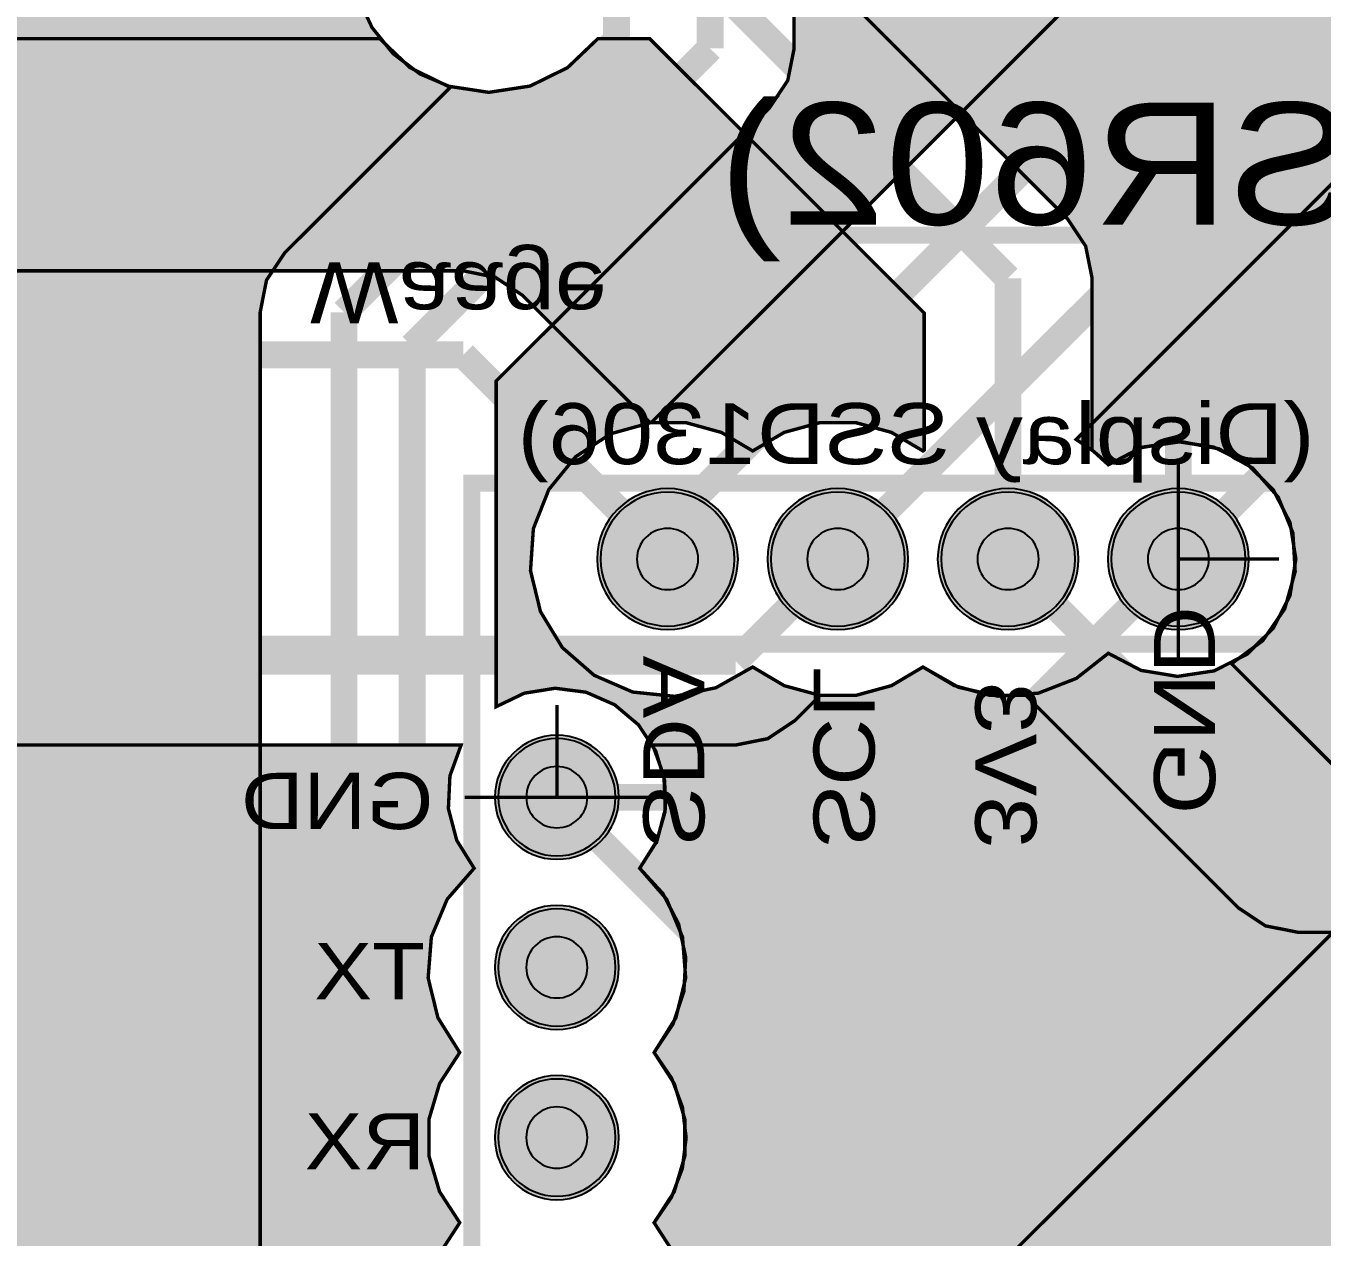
# Model space of a CAD drawing. Header units: millimetres. Extents: x -14 to 97, y -13 to 100.
# Drawn here: x 29.29 to 48.63, y 50.59 to 68.66 of the extents above; entities that cross this region are included whole.
import ezdxf
from ezdxf.enums import TextEntityAlignment as Align

# ---------------------------------------------------------------- set-up
doc = ezdxf.new("R2010")
doc.units = ezdxf.units.MM
doc.header["$MEASUREMENT"] = 0
for name, color, linetype, true_color in [('Bottom-Layer', 7, 'Continuous', 0x0000ff), ('Bottom-Paste-Mask-Layer', 7, 'Continuous', 0x800000), ('Bottom-Silkscreen-Layer', 7, 'Continuous', 0x66cc33), ('Bottom-Solder-Mask-Layer', 7, 'Continuous', 0xaa00ff), ('Hole-Layer', 7, 'Continuous', 0x222222), ('Multi-Layer', 7, 'Continuous', 0xc0c0c0), ('Top-Layer', 7, 'Continuous', 0xff0000), ('Top-Paste-Mask-Layer', 7, 'Continuous', 0x808080), ('Top-Silkscreen-Layer', 7, 'Continuous', 0xffcc00), ('Top-Solder-Mask-Layer', 7, 'Continuous', 0x800080)]:
    doc.layers.add(name, color=color, linetype=linetype, true_color=true_color)
doc.styles.get("Standard").update_dxf_attribs({"font": 'arial.ttf'})

msp = doc.modelspace()

# ---------------------------------------------------------------- hatches: boundary and pattern name
at = {"layer": 'Bottom-Layer'}
for points in [[(-1.377, 61.251), (-1.813, 61.198), (-2.223, 61.041), (-2.584, 60.791), (-2.584, 88.028), (64.044, 88.028), (63.823, 87.912), (63.63, 87.754), (38.621, 62.744), (38.015, 62.576), (37.489, 62.232), (37.091, 61.744), (36.86, 61.16), (36.817, 60.532), (36.966, 59.921), (37.292, 59.384), (37.766, 58.971), (38.343, 58.72), (38.969, 58.656), (39.584, 58.785), (40.132, 59.094), (40.602, 58.816), (41.129, 58.672), (41.675, 58.672), (42.202, 58.816), (42.672, 59.094), (43.139, 58.817), (43.663, 58.673), (44.206, 58.671), (47.374, 55.502), (47.781, 55.231), (48.26, 55.136), (48.792, 55.136), (41.899, 48.243), (38.676, 48.243), (38.669, 48.251), (38.661, 48.26), (38.962, 48.724), (39.119, 49.254), (39.119, 49.806), (38.962, 50.336), (38.661, 50.8), (38.921, 51.181), (39.083, 51.612), (39.139, 52.07), (39.083, 52.528), (38.921, 52.959), (38.661, 53.34), (38.944, 53.766), (39.105, 54.25), (39.133, 54.76), (39.026, 55.26), (38.791, 55.714), (38.446, 56.09), (38.696, 56.483), (38.824, 56.931), (38.82, 57.396), (38.684, 57.842), (38.428, 58.231), (38.072, 58.531), (37.646, 58.718), (37.184, 58.777), (36.724, 58.703), (36.305, 58.502), (36.305, 63.362), (40.383, 67.44), (40.654, 67.847), (40.75, 68.326), (40.75, 71.501), (40.654, 71.98), (40.383, 72.387), (38.231, 74.539), (38.212, 75.182), (37.996, 75.789), (37.602, 76.298), (37.857, 76.786), (37.948, 77.33), (37.865, 77.874), (37.618, 78.367), (37.23, 78.758), (36.739, 79.009), (36.195, 79.096), (35.651, 79.009), (35.161, 78.758), (34.773, 78.367), (34.525, 77.874), (34.443, 77.33), (34.533, 76.786), (34.788, 76.298), (34.413, 75.822), (34.193, 75.256), (34.148, 74.651), (34.282, 74.06), (34.583, 73.533), (34.342, 73.146), (34.193, 72.716), (34.143, 72.263), (34.193, 71.81), (34.342, 71.38), (34.583, 70.993), (34.323, 70.565), (34.175, 70.086), (34.147, 69.586), (34.241, 69.094), (34.452, 68.64), (34.766, 68.25), (35.166, 67.947), (35.626, 67.751), (33.15, 65.275), (32.879, 64.868), (32.784, 64.389), (32.784, 42.246), (32.879, 41.766), (33.15, 41.36), (34.713, 39.797), (34.978, 39.595), (35.286, 39.47), (35.321, 38.991), (35.473, 38.536), (35.733, 38.133), (34.322, 38.133), (21.16, 51.294), (21.611, 51.647), (21.924, 52.126), (22.066, 52.68), (22.022, 53.251), (21.796, 53.777), (21.413, 54.202), (20.913, 54.481), (20.35, 54.584), (19.784, 54.501), (19.275, 54.239), (18.798, 54.614), (18.233, 54.834), (17.628, 54.879), (17.037, 54.745), (16.51, 54.445), (16.04, 54.722), (15.513, 54.866), (14.967, 54.866), (14.44, 54.722), (13.97, 54.445), (13.496, 54.724), (12.964, 54.868), (12.414, 54.865), (11.884, 54.715), (11.413, 54.431), (11.413, 56.377), (14.976, 59.941), (15.519, 59.943), (16.043, 60.087), (16.51, 60.364), (16.98, 60.086), (17.507, 59.942), (18.053, 59.942), (18.58, 60.086), (19.05, 60.364), (19.545, 60.076), (20.099, 59.935), (20.672, 59.954), (21.216, 60.13), (21.691, 60.449), (22.06, 60.887), (22.293, 61.409), (22.373, 61.976), (22.293, 62.543), (22.06, 63.066), (21.691, 63.503), (21.216, 63.823), (20.672, 63.998), (20.099, 64.017), (19.545, 63.877), (19.05, 63.589), (18.58, 63.866), (18.053, 64.01), (17.507, 64.01), (16.98, 63.866), (16.51, 63.589), (16.501, 63.595), (16.493, 63.602), (16.493, 77.851), (16.397, 78.33), (16.126, 78.737), (11.815, 83.048), (11.813, 83.591), (11.668, 84.115), (11.391, 84.582), (11.679, 85.077), (11.82, 85.632), (11.801, 86.204), (11.626, 86.748), (11.306, 87.223), (10.868, 87.592), (10.346, 87.825), (9.779, 87.905), (9.212, 87.825), (8.69, 87.592), (8.252, 87.223), (7.932, 86.748), (7.757, 86.204), (7.738, 85.632), (7.879, 85.077), (8.167, 84.582), (7.889, 84.112), (7.745, 83.585), (7.745, 83.039), (7.889, 82.512), (8.167, 82.042), (7.905, 81.609), (7.757, 81.125), (7.732, 80.62), (7.832, 80.124), (8.049, 79.667), (8.372, 79.277), (8.115, 78.783), (8.026, 78.232), (8.115, 77.682), (8.372, 77.187), (7.979, 76.678), (7.762, 76.071), (7.744, 75.428), (6.734, 74.419), (6.463, 74.012), (6.367, 73.533), (6.367, 63.602), (5.973, 63.201), (5.702, 62.707), (5.576, 62.159), (5.603, 61.597), (5.782, 61.063), (6.099, 60.598), (6.53, 60.237), (7.044, 60.006), (7.6, 59.924), (8.159, 59.996), (8.676, 60.216), (9.115, 60.569), (9.237, 60.486), (9.366, 60.414), (8.131, 59.178), (7.482, 58.53), (1.171, 58.53), (1.368, 59.033), (1.408, 59.572), (1.288, 60.1), (1.017, 60.568), (0.621, 60.936), (0.134, 61.17), (-0.401, 61.251)], [(55.005, 53.126), (55.143, 53.643), (55.124, 54.178), (54.95, 54.685), (54.636, 55.118), (54.966, 55.583), (55.136, 56.127), (55.128, 56.697), (54.944, 57.237), (54.601, 57.693), (54.134, 58.02), (53.589, 58.186), (53.019, 58.174), (52.481, 57.986), (52.027, 57.641), (48.779, 57.641), (47.276, 59.144), (47.741, 59.487), (48.069, 59.962), (48.225, 60.518), (48.191, 61.095), (47.972, 61.629), (47.591, 62.063), (47.09, 62.35), (46.522, 62.458), (45.951, 62.376), (45.437, 62.113), (45.211, 62.319), (44.957, 62.49), (52.843, 70.376), (55.898, 70.376), (55.898, 47.371), (55.993, 46.892), (56.264, 46.485), (58.149, 44.6), (58.177, 44.09), (58.338, 43.606), (58.621, 43.18), (58.32, 42.716), (58.163, 42.186), (58.163, 41.634), (58.32, 41.104), (58.621, 40.64), (58.365, 40.267), (58.203, 39.844), (58.144, 39.395), (48.684, 39.395), (48.204, 39.3), (47.798, 39.028), (38.68, 29.911), (38.575, 30.098), (38.446, 30.27), (38.848, 30.732), (39.085, 31.297), (39.132, 31.907), (38.986, 32.501), (38.661, 33.02), (38.962, 33.484), (39.119, 34.014), (39.119, 34.566), (38.962, 35.096), (38.661, 35.56), (38.962, 36.024), (39.119, 36.554), (39.119, 37.106), (38.962, 37.636), (38.661, 38.1), (38.669, 38.109), (38.676, 38.118), (38.862, 38.118), (39.341, 38.213), (39.748, 38.484), (53.297, 52.034), (53.829, 52.101), (54.318, 52.319), (54.721, 52.671)], [(37.862, 60.706, 1), (39.862, 60.706, 1)], [(40.402, 60.706, 1), (42.402, 60.706, 1)], [(42.942, 60.706, 1), (44.942, 60.706, 1)], [(45.482, 60.706, 1), (47.482, 60.706, 1)], [(36.336, 57.15, 1), (38.086, 57.15, 1)], [(36.336, 54.61, 1), (38.086, 54.61, 1)], [(36.336, 52.07, 1), (38.086, 52.07, 1)]]:
    msp.add_hatch(color=256, dxfattribs=at).paths.add_polyline_path(points)
at = {"layer": 'Bottom-Paste-Mask-Layer'}
for points in [[(37.862, 60.706, 1), (39.862, 60.706, 1)], [(40.402, 60.706, 1), (42.402, 60.706, 1)], [(42.942, 60.706, 1), (44.942, 60.706, 1)], [(45.482, 60.706, 1), (47.482, 60.706, 1)], [(36.336, 57.15, 1), (38.086, 57.15, 1)], [(36.336, 54.61, 1), (38.086, 54.61, 1)], [(36.336, 52.07, 1), (38.086, 52.07, 1)]]:
    msp.add_hatch(color=256, dxfattribs=at).paths.add_polyline_path(points)
at = {"layer": 'Bottom-Solder-Mask-Layer'}
for points in [[(37.811, 60.706, 1), (39.913, 60.706, 1)], [(40.351, 60.706, 1), (42.453, 60.706, 1)], [(42.891, 60.706, 1), (44.993, 60.706, 1)], [(45.431, 60.706, 1), (47.533, 60.706, 1)], [(36.285, 57.15, 1), (38.137, 57.15, 1)], [(36.285, 54.61, 1), (38.137, 54.61, 1)], [(36.285, 52.07, 1), (38.137, 52.07, 1)]]:
    msp.add_hatch(color=256, dxfattribs=at).paths.add_polyline_path(points)
at = {"layer": 'Hole-Layer'}
for points in [[(38.405, 60.706, 1), (39.319, 60.706, 1)], [(40.945, 60.706, 1), (41.859, 60.706, 1)], [(43.485, 60.706, 1), (44.399, 60.706, 1)], [(46.025, 60.706, 1), (46.939, 60.706, 1)], [(36.753, 57.151, 1), (37.667, 57.151, 1)], [(36.753, 54.611, 1), (37.667, 54.611, 1)], [(36.753, 52.071, 1), (37.667, 52.071, 1)]]:
    msp.add_hatch(color=256, dxfattribs=at).paths.add_polyline_path(points)
at = {"layer": 'Multi-Layer'}
for points in [[(37.862, 60.706, 1), (39.862, 60.706, 1)], [(37.862, 60.706, 1), (39.862, 60.706, 1)], [(37.862, 60.706, 1), (39.862, 60.706, 1)], [(40.402, 60.706, 1), (42.402, 60.706, 1)], [(40.402, 60.706, 1), (42.402, 60.706, 1)], [(40.402, 60.706, 1), (42.402, 60.706, 1)], [(42.942, 60.706, 1), (44.942, 60.706, 1)], [(42.942, 60.706, 1), (44.942, 60.706, 1)], [(42.942, 60.706, 1), (44.942, 60.706, 1)], [(45.482, 60.706, 1), (47.482, 60.706, 1)], [(45.482, 60.706, 1), (47.482, 60.706, 1)], [(45.482, 60.706, 1), (47.482, 60.706, 1)], [(36.336, 57.15, 1), (38.086, 57.15, 1)], [(36.336, 57.15, 1), (38.086, 57.15, 1)], [(36.336, 57.15, 1), (38.086, 57.15, 1)], [(36.336, 54.61, 1), (38.086, 54.61, 1)], [(36.336, 54.61, 1), (38.086, 54.61, 1)], [(36.336, 54.61, 1), (38.086, 54.61, 1)], [(36.336, 52.07, 1), (38.086, 52.07, 1)], [(36.336, 52.07, 1), (38.086, 52.07, 1)], [(36.336, 52.07, 1), (38.086, 52.07, 1)]]:
    msp.add_hatch(color=256, dxfattribs=at).paths.add_polyline_path(points)
at = {"layer": 'Top-Layer'}
for points in [[(-2.584, 15.837), (-2.584, 51.604), (-2.223, 51.354), (-1.813, 51.198), (-1.377, 51.145), (-0.401, 51.145), (-0.2, 51.156), (-0.001, 51.189), (4.081, 47.106), (4.081, 45.472), (4.081, 45.469), (4.081, 45.466), (4.081, 36.678), (3.651, 36.227), (3.376, 35.668), (3.281, 35.052), (3.376, 34.436), (3.651, 33.877), (4.081, 33.426), (4.081, 28.194), (4.177, 27.715), (4.448, 27.308), (7.363, 24.394), (7.365, 23.851), (7.509, 23.327), (7.786, 22.86), (7.508, 22.39), (7.364, 21.863), (7.364, 21.317), (7.508, 20.79), (7.786, 20.32), (7.498, 19.825), (7.357, 19.271), (7.376, 18.699), (7.551, 18.154), (7.871, 17.679), (8.309, 17.31), (8.831, 17.077), (9.398, 16.997), (9.965, 17.077), (10.487, 17.31), (10.925, 17.679), (11.245, 18.154), (11.42, 18.699), (11.439, 19.271), (11.298, 19.825), (11.01, 20.32), (11.288, 20.79), (11.432, 21.317), (11.432, 21.863), (11.288, 22.39), (11.01, 22.86), (11.017, 22.869), (11.024, 22.878), (21.706, 22.878), (22.152, 22.432), (22.211, 21.881), (22.43, 21.373), (22.79, 20.952), (23.257, 20.656), (23.792, 20.511), (24.345, 20.531), (24.868, 20.713), (25.313, 21.042), (25.642, 21.487), (25.824, 22.01), (25.844, 22.563), (25.699, 23.098), (25.403, 23.565), (24.982, 23.925), (24.474, 24.144), (23.924, 24.203), (23.771, 24.355), (24.803, 24.355), (25.091, 24.413), (25.335, 24.576), (25.498, 24.82), (25.556, 25.108), (25.556, 26.708), (25.498, 26.996), (25.335, 27.24), (25.091, 27.403), (24.803, 27.461), (23.203, 27.461), (22.915, 27.403), (22.671, 27.24), (22.508, 26.996), (22.45, 26.708), (22.45, 25.362), (22.338, 25.377), (22.225, 25.383), (11.024, 25.383), (10.919, 25.508), (10.805, 25.625), (11.068, 26.139), (11.15, 26.71), (11.042, 27.278), (10.755, 27.779), (10.321, 28.16), (9.786, 28.379), (9.21, 28.412), (8.654, 28.257), (8.178, 27.929), (7.836, 27.464), (6.587, 28.713), (6.587, 33.426), (6.712, 33.531), (6.829, 33.645), (7.324, 33.388), (7.874, 33.3), (8.425, 33.388), (8.919, 33.645), (9.396, 33.27), (9.961, 33.05), (10.566, 33.005), (11.157, 33.139), (11.684, 33.44), (12.154, 33.162), (12.681, 33.018), (13.227, 33.018), (13.754, 33.162), (14.224, 33.44), (14.694, 33.162), (15.221, 33.018), (15.767, 33.018), (16.294, 33.162), (16.764, 33.44), (17.234, 33.162), (17.761, 33.018), (18.307, 33.018), (18.834, 33.162), (19.304, 33.44), (19.774, 33.162), (20.301, 33.018), (20.847, 33.018), (21.374, 33.162), (21.844, 33.44), (22.314, 33.162), (22.841, 33.018), (23.387, 33.018), (23.914, 33.162), (24.384, 33.44), (24.854, 33.162), (25.381, 33.018), (25.927, 33.018), (26.454, 33.162), (26.924, 33.44), (27.419, 33.152), (27.974, 33.011), (28.546, 33.03), (29.09, 33.205), (29.565, 33.525), (29.934, 33.963), (30.167, 34.485), (30.247, 35.052), (30.167, 35.619), (29.934, 36.141), (29.565, 36.579), (29.09, 36.899), (28.546, 37.074), (27.974, 37.093), (27.419, 36.953), (26.924, 36.665), (26.454, 36.942), (25.927, 37.086), (25.381, 37.086), (24.854, 36.942), (24.384, 36.665), (23.914, 36.942), (23.387, 37.086), (22.841, 37.086), (22.314, 36.942), (21.844, 36.665), (21.374, 36.942), (20.847, 37.086), (20.301, 37.086), (19.774, 36.942), (19.304, 36.665), (18.834, 36.942), (18.307, 37.086), (17.761, 37.086), (17.234, 36.942), (16.764, 36.665), (16.294, 36.942), (15.767, 37.086), (15.221, 37.086), (14.694, 36.942), (14.224, 36.665), (13.754, 36.942), (13.227, 37.086), (12.681, 37.086), (12.154, 36.942), (11.684, 36.665), (11.157, 36.965), (10.566, 37.099), (9.961, 37.054), (9.396, 36.834), (8.919, 36.459), (8.425, 36.716), (7.874, 36.805), (7.324, 36.716), (6.829, 36.459), (6.712, 36.573), (6.587, 36.678), (6.587, 44.947), (12.436, 50.797), (12.979, 50.799), (13.503, 50.943), (13.97, 51.22), (14.44, 50.942), (14.967, 50.798), (15.513, 50.798), (16.04, 50.942), (16.51, 51.22), (17.037, 50.919), (17.628, 50.785), (18.233, 50.83), (18.798, 51.05), (19.275, 51.425), (19.763, 51.17), (20.307, 51.08), (20.851, 51.162), (21.344, 51.41), (21.735, 51.798), (21.986, 52.288), (22.073, 52.832), (21.986, 53.376), (21.735, 53.867), (21.344, 54.255), (20.851, 54.502), (20.307, 54.585), (19.763, 54.494), (19.275, 54.239), (18.798, 54.614), (18.233, 54.834), (17.628, 54.879), (17.037, 54.745), (16.51, 54.445), (16.04, 54.722), (15.513, 54.866), (14.967, 54.866), (14.44, 54.722), (13.97, 54.445), (13.503, 54.721), (12.979, 54.866), (12.436, 54.868), (8.873, 58.431), (8.873, 60.35), (8.998, 60.455), (9.115, 60.569), (9.61, 60.312), (10.16, 60.224), (10.711, 60.312), (11.205, 60.569), (11.576, 60.259), (12.009, 60.043), (12.481, 59.935), (12.964, 59.941), (14.608, 58.296), (15.015, 58.025), (15.494, 57.93), (35.782, 57.93), (35.615, 57.469), (35.592, 56.98), (35.717, 56.506), (35.976, 56.09), (35.574, 55.628), (35.338, 55.064), (35.29, 54.453), (35.436, 53.859), (35.761, 53.34), (35.46, 52.876), (35.303, 52.346), (35.303, 51.794), (35.46, 51.264), (35.761, 50.8), (35.46, 50.336), (35.303, 49.806), (35.303, 49.254), (35.46, 48.724), (35.761, 48.26), (35.46, 47.796), (35.303, 47.266), (35.303, 46.714), (35.46, 46.184), (35.761, 45.72), (35.46, 45.256), (35.303, 44.726), (35.303, 44.174), (35.46, 43.644), (35.761, 43.18), (35.46, 42.716), (35.303, 42.186), (35.303, 41.634), (35.46, 41.104), (35.761, 40.64), (35.46, 40.176), (35.303, 39.646), (35.303, 39.094), (35.46, 38.564), (35.761, 38.1), (35.46, 37.636), (35.303, 37.106), (35.303, 36.554), (35.46, 36.024), (35.761, 35.56), (35.46, 35.096), (35.303, 34.566), (35.303, 34.014), (35.46, 33.484), (35.761, 33.02), (35.436, 32.501), (35.29, 31.907), (35.338, 31.297), (35.574, 30.732), (35.976, 30.27), (35.729, 29.882), (35.6, 29.44), (35.6, 28.98), (35.729, 28.538), (35.976, 28.15), (35.574, 27.688), (35.338, 27.124), (35.29, 26.513), (35.436, 25.919), (35.761, 25.4), (35.436, 24.881), (35.29, 24.287), (35.338, 23.677), (35.574, 23.112), (35.976, 22.65), (35.729, 22.262), (35.6, 21.82), (35.6, 21.36), (35.729, 20.918), (35.976, 20.53), (35.582, 20.081), (35.345, 19.533), (35.287, 18.939), (35.413, 18.356), (35.712, 17.839), (36.154, 17.438), (36.698, 17.192), (37.292, 17.124), (37.877, 17.241), (38.399, 17.532), (38.806, 17.968), (39.061, 18.508), (39.428, 17.995), (39.934, 17.617), (40.53, 17.411), (41.161, 17.396), (41.767, 17.573), (42.29, 17.926), (42.681, 18.421), (42.903, 19.012), (42.936, 19.642), (42.775, 20.253), (42.437, 20.785), (41.952, 21.19), (41.368, 21.428), (40.739, 21.478), (40.124, 21.334), (39.583, 21.01), (39.165, 20.537), (38.911, 19.959), (38.706, 20.267), (38.446, 20.53), (38.693, 20.918), (38.822, 21.36), (38.822, 21.82), (38.693, 22.262), (38.446, 22.65), (38.848, 23.112), (39.085, 23.677), (39.132, 24.287), (38.986, 24.881), (38.661, 25.4), (38.986, 25.919), (39.132, 26.513), (39.085, 27.124), (38.848, 27.688), (38.446, 28.15), (38.693, 28.538), (38.822, 28.98), (38.822, 29.44), (38.693, 29.882), (38.446, 30.27), (38.848, 30.732), (39.085, 31.297), (39.132, 31.907), (38.986, 32.501), (38.661, 33.02), (38.962, 33.484), (39.119, 34.014), (39.119, 34.566), (38.962, 35.096), (38.661, 35.56), (38.962, 36.024), (39.119, 36.554), (39.119, 37.106), (38.962, 37.636), (38.661, 38.1), (38.962, 38.564), (39.119, 39.094), (39.119, 39.646), (38.962, 40.176), (38.661, 40.64), (38.962, 41.104), (39.119, 41.634), (39.119, 42.186), (38.962, 42.716), (38.661, 43.18), (38.962, 43.644), (39.119, 44.174), (39.119, 44.726), (38.962, 45.256), (38.661, 45.72), (38.962, 46.184), (39.119, 46.714), (39.119, 47.266), (38.962, 47.796), (38.661, 48.26), (38.962, 48.724), (39.119, 49.254), (39.119, 49.806), (38.962, 50.336), (38.661, 50.8), (38.962, 51.264), (39.119, 51.794), (39.119, 52.346), (38.962, 52.876), (38.661, 53.34), (38.986, 53.859), (39.132, 54.453), (39.085, 55.064), (38.848, 55.628), (38.446, 56.09), (38.706, 56.506), (38.83, 56.98), (38.807, 57.469), (38.64, 57.93), (39.878, 57.93), (40.358, 58.025), (40.764, 58.296), (41.138, 58.671), (41.681, 58.673), (42.205, 58.817), (42.672, 59.094), (43.199, 58.793), (43.79, 58.659), (44.395, 58.704), (44.96, 58.924), (45.437, 59.299), (45.925, 59.044), (46.469, 58.954), (47.013, 59.036), (47.506, 59.284), (47.897, 59.672), (48.148, 60.162), (48.235, 60.706), (48.148, 61.25), (47.897, 61.741), (47.506, 62.129), (47.013, 62.376), (46.469, 62.459), (45.925, 62.368), (45.437, 62.113), (45.32, 62.227), (45.195, 62.332), (45.195, 64.897), (45.099, 65.376), (44.828, 65.783), (40.002, 70.609), (39.595, 70.88), (39.116, 70.976), (37.821, 70.976), (37.814, 70.984), (37.808, 70.993), (38.085, 71.463), (38.229, 71.99), (38.229, 72.536), (38.085, 73.063), (37.808, 73.533), (38.108, 74.06), (38.242, 74.651), (38.197, 75.256), (37.977, 75.822), (37.602, 76.298), (37.857, 76.786), (37.948, 77.33), (37.865, 77.874), (37.618, 78.367), (37.23, 78.758), (36.739, 79.009), (36.195, 79.096), (35.651, 79.009), (35.161, 78.758), (34.773, 78.367), (34.525, 77.874), (34.443, 77.33), (34.533, 76.786), (34.788, 76.298), (34.413, 75.822), (34.193, 75.256), (34.148, 74.651), (34.282, 74.06), (34.583, 73.533), (34.305, 73.063), (34.161, 72.536), (34.161, 71.99), (34.305, 71.463), (34.583, 70.993), (34.576, 70.984), (34.569, 70.976), (27.062, 70.976), (21.46, 76.578), (21.053, 76.849), (20.574, 76.945), (11.405, 76.945), (11.3, 77.07), (11.186, 77.187), (11.443, 77.682), (11.532, 78.232), (11.443, 78.783), (11.186, 79.277), (11.561, 79.754), (11.781, 80.319), (11.826, 80.924), (11.692, 81.515), (11.391, 82.042), (11.669, 82.512), (11.813, 83.039), (11.813, 83.585), (11.669, 84.112), (11.391, 84.582), (11.679, 85.077), (11.82, 85.632), (11.801, 86.204), (11.626, 86.748), (11.306, 87.223), (10.868, 87.592), (10.346, 87.825), (9.779, 87.905), (9.212, 87.825), (8.69, 87.592), (8.252, 87.223), (7.932, 86.748), (7.757, 86.204), (7.738, 85.632), (7.879, 85.077), (8.167, 84.582), (7.889, 84.112), (7.745, 83.585), (7.745, 83.039), (7.889, 82.512), (8.167, 82.042), (7.866, 81.515), (7.732, 80.924), (7.777, 80.319), (7.997, 79.754), (8.372, 79.277), (8.115, 78.783), (8.026, 78.232), (8.115, 77.682), (8.372, 77.187), (8.019, 76.749), (7.798, 76.231), (7.727, 75.673), (7.809, 75.116), (8.04, 74.602), (8.401, 74.171), (8.866, 73.854), (9.4, 73.675), (9.962, 73.648), (10.51, 73.774), (11.004, 74.045), (11.405, 74.44), (20.055, 74.44), (25.657, 68.837), (26.064, 68.566), (26.543, 68.471), (34.569, 68.471), (35.02, 68.04), (35.579, 67.765), (36.195, 67.671), (36.811, 67.765), (37.37, 68.04), (37.821, 68.471), (38.597, 68.471), (42.69, 64.378), (42.69, 62.332), (42.681, 62.325), (42.672, 62.319), (42.202, 62.596), (41.675, 62.74), (41.129, 62.74), (40.602, 62.596), (40.132, 62.319), (39.665, 62.595), (39.141, 62.74), (38.598, 62.742), (36.7, 64.64), (36.293, 64.911), (35.814, 65.007), (17.018, 65.007), (16.539, 64.911), (16.132, 64.64), (15.504, 64.012), (15.24, 64.029), (14.976, 64.012), (14.475, 64.513), (14.068, 64.784), (13.589, 64.88), (4.191, 64.88), (3.712, 64.784), (3.305, 64.513), (-0.001, 61.206), (-0.2, 61.239), (-0.401, 61.251), (-1.377, 61.251), (-1.813, 61.198), (-2.223, 61.041), (-2.584, 60.791), (-2.584, 88.028), (87.607, 88.028), (87.607, 15.837)], [(37.862, 60.706, 1), (39.862, 60.706, 1)], [(40.402, 60.706, 1), (42.402, 60.706, 1)], [(42.942, 60.706, 1), (44.942, 60.706, 1)], [(45.482, 60.706, 1), (47.482, 60.706, 1)], [(36.336, 57.15, 1), (38.086, 57.15, 1)], [(36.336, 54.61, 1), (38.086, 54.61, 1)], [(36.336, 52.07, 1), (38.086, 52.07, 1)]]:
    msp.add_hatch(color=256, dxfattribs=at).paths.add_polyline_path(points)
at = {"layer": 'Top-Paste-Mask-Layer'}
for points in [[(37.862, 60.706, 1), (39.862, 60.706, 1)], [(40.402, 60.706, 1), (42.402, 60.706, 1)], [(42.942, 60.706, 1), (44.942, 60.706, 1)], [(45.482, 60.706, 1), (47.482, 60.706, 1)], [(36.336, 57.15, 1), (38.086, 57.15, 1)], [(36.336, 54.61, 1), (38.086, 54.61, 1)], [(36.336, 52.07, 1), (38.086, 52.07, 1)]]:
    msp.add_hatch(color=256, dxfattribs=at).paths.add_polyline_path(points)
at = {"layer": 'Top-Solder-Mask-Layer'}
for points in [[(37.811, 60.706, 1), (39.913, 60.706, 1)], [(40.351, 60.706, 1), (42.453, 60.706, 1)], [(42.891, 60.706, 1), (44.993, 60.706, 1)], [(45.431, 60.706, 1), (47.533, 60.706, 1)], [(36.285, 57.15, 1), (38.137, 57.15, 1)], [(36.285, 54.61, 1), (38.137, 54.61, 1)], [(36.285, 52.07, 1), (38.137, 52.07, 1)]]:
    msp.add_hatch(color=256, dxfattribs=at).paths.add_polyline_path(points)

# ---------------------------------------------------------------- linework, layer by layer
at = {"layer": 'Bottom-Layer'}
for points, const_width in [([(63.63, 87.754), (38.621, 62.744), (38.015, 62.576), (37.489, 62.232), (37.091, 61.744), (36.86, 61.16), (36.817, 60.532), (36.966, 59.921), (37.292, 59.384), (37.766, 58.971), (38.343, 58.72), (38.969, 58.656), (39.584, 58.785), (40.132, 59.094), (40.602, 58.816), (41.129, 58.672), (41.675, 58.672), (42.202, 58.816), (42.672, 59.094), (43.139, 58.817), (43.663, 58.673), (44.206, 58.671), (47.374, 55.502), (47.781, 55.231), (48.26, 55.136), (48.792, 55.136), (41.899, 48.243)], 0.0508), ([(38.862, 61.214), (64.516, 86.868)], 0.4), ([(52.324, 71.628), (41.402, 60.706)], 0.4), ([(39.497, 68.326), (39.497, 71.501)], 0.4), ([(38.962, 50.336), (38.661, 50.8), (38.921, 51.181), (39.083, 51.612), (39.139, 52.07), (39.083, 52.528), (38.921, 52.959), (38.661, 53.34), (38.944, 53.766), (39.105, 54.25), (39.133, 54.76), (39.026, 55.26), (38.791, 55.714), (38.446, 56.09), (38.696, 56.483), (38.824, 56.931), (38.82, 57.396), (38.684, 57.842), (38.428, 58.231), (38.072, 58.531), (37.646, 58.718), (37.184, 58.777), (36.724, 58.703), (36.305, 58.502), (36.305, 63.362), (40.383, 67.44), (40.654, 67.847), (40.75, 68.326), (40.75, 71.501)], 0.0508), ([(38.1, 68.453), (38.1, 70.358)], 0.4), ([(48.779, 57.641), (47.276, 59.144), (47.741, 59.487), (48.069, 59.962), (48.225, 60.518), (48.191, 61.095), (47.972, 61.629), (47.591, 62.063), (47.09, 62.35), (46.522, 62.458), (45.951, 62.376), (45.437, 62.113), (45.211, 62.319), (44.957, 62.49), (52.843, 70.376)], 0.0508), ([(34.241, 69.094), (34.452, 68.64), (34.766, 68.25), (35.166, 67.947), (35.626, 67.751), (33.15, 65.275), (32.879, 64.868), (32.784, 64.389), (32.784, 42.246), (32.879, 41.766), (33.15, 41.36), (34.713, 39.797), (34.978, 39.595), (35.286, 39.47), (35.321, 38.991), (35.473, 38.536), (35.733, 38.133), (34.322, 38.133), (21.16, 51.294)], 0.0508), ([(34.036, 64.389), (38.1, 68.453)], 0.4), ([(35.052, 63.881), (39.497, 68.326)], 0.4), ([(34.036, 42.246), (34.036, 64.389)], 0.4), ([(35.052, 42.644), (35.052, 63.881)], 0.4), ([(46.482, 60.706), (46.482, 62.209)], 0.0508), ([(38.862, 60.706), (38.862, 61.214)], 0.4), ([(43.942, 60.706), (48.26, 56.388)], 0.4), ([(46.482, 60.706), (47.985, 60.706)], 0.0508), ([(37.211, 57.15), (37.211, 58.528)], 0.0508), ([(37.211, 57.15), (38.589, 57.15)], 0.0508), ([(48.26, 56.388), (53.34, 56.388)], 0.4), ([(42.418, 46.99), (50.165, 54.737)], 0.4)]:
    msp.add_lwpolyline(points, dxfattribs=dict(at, const_width=const_width))
for points in [[(37.862, 60.706, 1), (39.862, 60.706), (39.862, 60.706, 1), (37.862, 60.706)], [(40.402, 60.706, 1), (42.402, 60.706), (42.402, 60.706, 1), (40.402, 60.706)], [(42.942, 60.706, 1), (44.942, 60.706), (44.942, 60.706, 1), (42.942, 60.706)], [(45.482, 60.706, 1), (47.482, 60.706), (47.482, 60.706, 1), (45.482, 60.706)], [(36.336, 57.15, 1), (38.086, 57.15), (38.086, 57.15, 1), (36.336, 57.15)], [(36.336, 54.61, 1), (38.086, 54.61), (38.086, 54.61, 1), (36.336, 54.61)], [(36.336, 52.07, 1), (38.086, 52.07), (38.086, 52.07, 1), (36.336, 52.07)]]:
    msp.add_lwpolyline(points, format="xyb", dxfattribs=at)
at = {"layer": 'Bottom-Paste-Mask-Layer'}
for points in [[(37.862, 60.706, 1), (39.862, 60.706), (39.862, 60.706, 1), (37.862, 60.706)], [(40.402, 60.706, 1), (42.402, 60.706), (42.402, 60.706, 1), (40.402, 60.706)], [(42.942, 60.706, 1), (44.942, 60.706), (44.942, 60.706, 1), (42.942, 60.706)], [(45.482, 60.706, 1), (47.482, 60.706), (47.482, 60.706, 1), (45.482, 60.706)], [(36.336, 57.15, 1), (38.086, 57.15), (38.086, 57.15, 1), (36.336, 57.15)], [(36.336, 54.61, 1), (38.086, 54.61), (38.086, 54.61, 1), (36.336, 54.61)], [(36.336, 52.07, 1), (38.086, 52.07), (38.086, 52.07, 1), (36.336, 52.07)]]:
    msp.add_lwpolyline(points, format="xyb", dxfattribs=at)
at = {"layer": 'Bottom-Silkscreen-Layer', "const_width": 0.254}
for points in [[(3.51, 50.842), (3.51, 87.842), (29.51, 87.842), (29.51, 50.842)], [(3.51, 50.842), (3.51, 87.842), (29.51, 87.842), (29.51, 50.842)], [(33.655, 81.539), (60.695, 81.539), (60.695, 65.539), (33.655, 65.539)], [(33.655, 81.539), (60.695, 81.539), (60.695, 65.539), (33.655, 65.539)], [(35.941, 6.741), (35.941, 61.839), (61.341, 61.839), (61.341, 6.741)], [(35.941, 6.741), (35.941, 61.839), (61.341, 61.839), (61.341, 6.741)]]:
    msp.add_lwpolyline(points, close=True, dxfattribs=at)
at = {"layer": 'Bottom-Solder-Mask-Layer'}
for points in [[(37.811, 60.706, 1), (39.913, 60.706, 1)], [(40.351, 60.706, 1), (42.453, 60.706, 1)], [(42.891, 60.706, 1), (44.993, 60.706, 1)], [(45.431, 60.706, 1), (47.533, 60.706, 1)], [(36.285, 57.15, 1), (38.137, 57.15, 1)], [(36.285, 54.61, 1), (38.137, 54.61, 1)], [(36.285, 52.07, 1), (38.137, 52.07, 1)]]:
    msp.add_lwpolyline(points, format="xyb", close=True, dxfattribs=at)
at = {"layer": 'Hole-Layer'}
for points in [[(38.405, 60.706, 1), (39.319, 60.706), (39.319, 60.706, 1), (38.405, 60.706)], [(40.945, 60.706, 1), (41.859, 60.706), (41.859, 60.706, 1), (40.945, 60.706)], [(43.485, 60.706, 1), (44.399, 60.706), (44.399, 60.706, 1), (43.485, 60.706)], [(46.025, 60.706, 1), (46.939, 60.706), (46.939, 60.706, 1), (46.025, 60.706)], [(36.753, 57.151, 1), (37.667, 57.151), (37.667, 57.151, 1), (36.753, 57.151)], [(36.753, 54.611, 1), (37.667, 54.611), (37.667, 54.611, 1), (36.753, 54.611)], [(36.753, 52.071, 1), (37.667, 52.071), (37.667, 52.071, 1), (36.753, 52.071)]]:
    msp.add_lwpolyline(points, format="xyb", dxfattribs=at)
at = {"layer": 'Multi-Layer'}
for points in [[(37.862, 60.706, 1), (39.862, 60.706), (39.862, 60.706, 1), (37.862, 60.706)], [(37.862, 60.706, 1), (39.862, 60.706), (39.862, 60.706, 1), (37.862, 60.706)], [(37.862, 60.706, 1), (39.862, 60.706), (39.862, 60.706, 1), (37.862, 60.706)], [(40.402, 60.706, 1), (42.402, 60.706), (42.402, 60.706, 1), (40.402, 60.706)], [(40.402, 60.706, 1), (42.402, 60.706), (42.402, 60.706, 1), (40.402, 60.706)], [(40.402, 60.706, 1), (42.402, 60.706), (42.402, 60.706, 1), (40.402, 60.706)], [(42.942, 60.706, 1), (44.942, 60.706), (44.942, 60.706, 1), (42.942, 60.706)], [(42.942, 60.706, 1), (44.942, 60.706), (44.942, 60.706, 1), (42.942, 60.706)], [(42.942, 60.706, 1), (44.942, 60.706), (44.942, 60.706, 1), (42.942, 60.706)], [(45.482, 60.706, 1), (47.482, 60.706), (47.482, 60.706, 1), (45.482, 60.706)], [(45.482, 60.706, 1), (47.482, 60.706), (47.482, 60.706, 1), (45.482, 60.706)], [(45.482, 60.706, 1), (47.482, 60.706), (47.482, 60.706, 1), (45.482, 60.706)], [(36.336, 57.15, 1), (38.086, 57.15), (38.086, 57.15, 1), (36.336, 57.15)], [(36.336, 57.15, 1), (38.086, 57.15), (38.086, 57.15, 1), (36.336, 57.15)], [(36.336, 57.15, 1), (38.086, 57.15), (38.086, 57.15, 1), (36.336, 57.15)], [(36.336, 54.61, 1), (38.086, 54.61), (38.086, 54.61, 1), (36.336, 54.61)], [(36.336, 54.61, 1), (38.086, 54.61), (38.086, 54.61, 1), (36.336, 54.61)], [(36.336, 54.61, 1), (38.086, 54.61), (38.086, 54.61, 1), (36.336, 54.61)], [(36.336, 52.07, 1), (38.086, 52.07), (38.086, 52.07, 1), (36.336, 52.07)], [(36.336, 52.07, 1), (38.086, 52.07), (38.086, 52.07, 1), (36.336, 52.07)], [(36.336, 52.07, 1), (38.086, 52.07), (38.086, 52.07, 1), (36.336, 52.07)]]:
    msp.add_lwpolyline(points, format="xyb", dxfattribs=at)
at = {"layer": 'Top-Layer'}
for points, const_width in [([(36.195, 77.343), (46.482, 67.056)], 0.4), ([(38.962, 50.336), (38.661, 50.8), (38.962, 51.264), (39.119, 51.794), (39.119, 52.346), (38.962, 52.876), (38.661, 53.34), (38.986, 53.859), (39.132, 54.453), (39.085, 55.064), (38.848, 55.628), (38.446, 56.09), (38.706, 56.506), (38.83, 56.98), (38.807, 57.469), (38.64, 57.93), (39.878, 57.93), (40.358, 58.025), (40.764, 58.296), (41.138, 58.671), (41.681, 58.673), (42.205, 58.817), (42.672, 59.094), (43.199, 58.793), (43.79, 58.659), (44.395, 58.704), (44.96, 58.924), (45.437, 59.299), (45.925, 59.044), (46.469, 58.954), (47.013, 59.036), (47.506, 59.284), (47.897, 59.672), (48.148, 60.162), (48.235, 60.706), (48.148, 61.25), (47.897, 61.741), (47.506, 62.129), (47.013, 62.376), (46.469, 62.459), (45.925, 62.368), (45.437, 62.113), (45.32, 62.227), (45.195, 62.332), (45.195, 64.897), (45.099, 65.376), (44.828, 65.783), (40.002, 70.609)], 0.0508), ([(39.116, 69.723), (43.942, 64.897)], 0.4), ([(26.543, 68.471), (34.569, 68.471), (35.02, 68.04), (35.579, 67.765), (36.195, 67.671), (36.811, 67.765), (37.37, 68.04), (37.821, 68.471), (38.597, 68.471), (42.69, 64.378), (42.69, 62.332), (42.681, 62.325), (42.672, 62.319), (42.202, 62.596), (41.675, 62.74), (41.129, 62.74), (40.602, 62.596), (40.132, 62.319), (39.665, 62.595), (39.141, 62.74), (38.598, 62.742), (36.7, 64.64), (36.293, 64.911), (35.814, 65.007), (17.018, 65.007)], 0.0508), ([(46.482, 67.056), (46.482, 60.706)], 0.4), ([(43.942, 64.897), (43.942, 60.706)], 0.4), ([(46.482, 60.706), (49.911, 64.135)], 0.4), ([(17.018, 63.754), (35.814, 63.754)], 0.4), ([(35.814, 63.754), (38.862, 60.706)], 0.4), ([(46.482, 60.706), (46.482, 62.209)], 0.0508), ([(39.878, 59.182), (41.402, 60.706)], 0.4), ([(46.482, 60.706), (42.926, 57.15)], 0.4), ([(46.482, 60.706), (47.985, 60.706)], 0.0508), ([(46.482, 60.706), (46.482, 59.204)], 0.0508), ([(15.494, 59.182), (39.878, 59.182)], 0.4), ([(15.494, 57.93), (35.782, 57.93), (35.615, 57.469), (35.592, 56.98), (35.717, 56.506), (35.976, 56.09), (35.574, 55.628), (35.338, 55.064), (35.29, 54.453), (35.436, 53.859), (35.761, 53.34), (35.46, 52.876), (35.303, 52.346), (35.303, 51.794), (35.46, 51.264), (35.761, 50.8), (35.46, 50.336)], 0.0508), ([(37.211, 57.15), (42.926, 57.15)], 0.4), ([(37.211, 57.15), (39.624, 54.737)], 0.4), ([(42.926, 57.15), (53.34, 46.736)], 0.4), ([(37.211, 57.15), (35.834, 57.15)], 0.0508), ([(37.211, 57.15), (38.589, 57.15)], 0.0508), ([(39.624, 54.737), (39.624, 29.2)], 0.4)]:
    msp.add_lwpolyline(points, dxfattribs=dict(at, const_width=const_width))
for points in [[(37.862, 60.706, 1), (39.862, 60.706), (39.862, 60.706, 1), (37.862, 60.706)], [(40.402, 60.706, 1), (42.402, 60.706), (42.402, 60.706, 1), (40.402, 60.706)], [(42.942, 60.706, 1), (44.942, 60.706), (44.942, 60.706, 1), (42.942, 60.706)], [(45.482, 60.706, 1), (47.482, 60.706), (47.482, 60.706, 1), (45.482, 60.706)], [(36.336, 57.15, 1), (38.086, 57.15), (38.086, 57.15, 1), (36.336, 57.15)], [(36.336, 54.61, 1), (38.086, 54.61), (38.086, 54.61, 1), (36.336, 54.61)], [(36.336, 52.07, 1), (38.086, 52.07), (38.086, 52.07, 1), (36.336, 52.07)]]:
    msp.add_lwpolyline(points, format="xyb", dxfattribs=at)
at = {"layer": 'Top-Paste-Mask-Layer'}
for points in [[(37.862, 60.706, 1), (39.862, 60.706), (39.862, 60.706, 1), (37.862, 60.706)], [(40.402, 60.706, 1), (42.402, 60.706), (42.402, 60.706, 1), (40.402, 60.706)], [(42.942, 60.706, 1), (44.942, 60.706), (44.942, 60.706, 1), (42.942, 60.706)], [(45.482, 60.706, 1), (47.482, 60.706), (47.482, 60.706, 1), (45.482, 60.706)], [(36.336, 57.15, 1), (38.086, 57.15), (38.086, 57.15, 1), (36.336, 57.15)], [(36.336, 54.61, 1), (38.086, 54.61), (38.086, 54.61, 1), (36.336, 54.61)], [(36.336, 52.07, 1), (38.086, 52.07), (38.086, 52.07, 1), (36.336, 52.07)]]:
    msp.add_lwpolyline(points, format="xyb", dxfattribs=at)
at = {"layer": 'Top-Silkscreen-Layer', "const_width": 0.254}
msp.add_lwpolyline([(29.672, 59.436), (29.672, 85.436), (55.672, 85.436), (55.672, 59.436)], close=True, dxfattribs=at)
msp.add_lwpolyline([(29.672, 59.436), (29.672, 85.436), (55.672, 85.436), (55.672, 59.436)], close=True, dxfattribs=at)
at = {"layer": 'Top-Solder-Mask-Layer'}
for points in [[(37.811, 60.706, 1), (39.913, 60.706, 1)], [(40.351, 60.706, 1), (42.453, 60.706, 1)], [(42.891, 60.706, 1), (44.993, 60.706, 1)], [(45.431, 60.706, 1), (47.533, 60.706, 1)], [(36.285, 57.15, 1), (38.137, 57.15, 1)], [(36.285, 54.61, 1), (38.137, 54.61, 1)], [(36.285, 52.07, 1), (38.137, 52.07, 1)]]:
    msp.add_lwpolyline(points, format="xyb", close=True, dxfattribs=at)

# ---------------------------------------------------------------- texts
at = {"layer": 'Bottom-Silkscreen-Layer', "text_generation_flag": 2, "width": 1.1}
for s, height, p in [('(Bewegung PIR SR602)', 1.82, (69.469, 65.151)), ('(Bewegung PIR SR602)', 1.82, (69.469, 65.151)), ('(Display SSD1306)', 0.91, (48.514, 61.849)), ('(Display SSD1306)', 0.91, (48.514, 61.849)), ('GND', 0.84, (35.37, 56.423)), ('GND', 0.84, (35.37, 56.423)), ('TX', 0.84, (35.243, 53.883)), ('TX', 0.84, (35.243, 53.883)), ('RX', 0.84, (35.243, 51.343)), ('RX', 0.84, (35.243, 51.343))]:
    msp.add_text(s, height=height, dxfattribs=at).set_placement(p, align=Align.BOTTOM_LEFT)
for s, rotation, p in [('Waage', 180, (33.528, 65.405)), ('Waage', 180, (33.528, 65.405)), ('GND', -90, (45.847, 56.896)), ('GND', -90, (45.847, 56.896)), ('SDA', -90, (38.227, 56.388)), ('SDA', -90, (38.227, 56.388)), ('SCL', -90, (40.767, 56.388)), ('SCL', -90, (40.767, 56.388)), ('3V3', -90, (43.18, 56.388)), ('3V3', -90, (43.18, 56.388))]:
    msp.add_text(s, height=0.91, rotation=rotation, dxfattribs=at).set_placement(p, align=Align.BOTTOM_LEFT)

doc.saveas('drawing.dxf')
